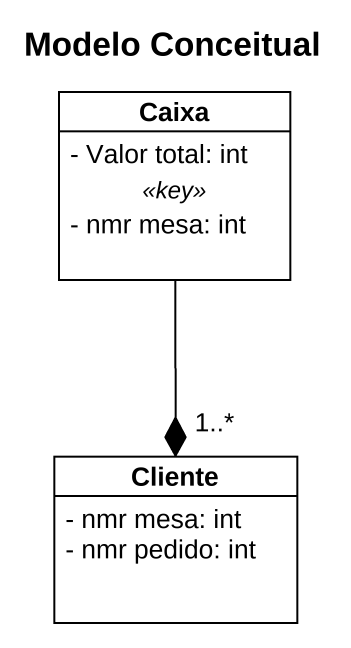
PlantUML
@startuml
title Modelo Conceitual
hide circle
hide empty members
skinparam classAttributeIconSize 0
class Caixa {
  - Valor total: int
  .. <<key>> ..
  - nmr mesa: int
}
class Cliente {
  - nmr mesa: int
  - nmr pedido: int
}
Caixa --* "1..*" Cliente
@enduml
